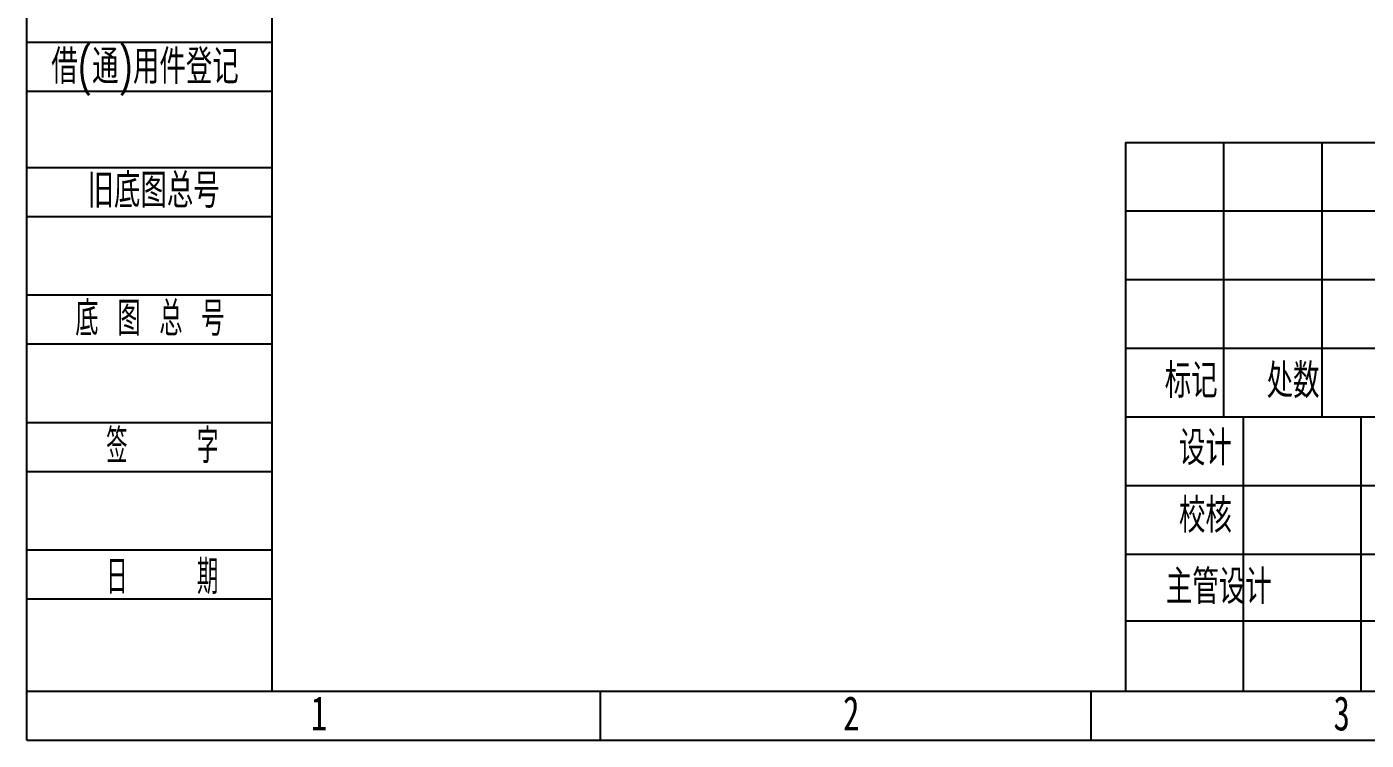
# Model space of a CAD drawing. Header units: millimetres. Extents: x 0 to 594, y 0 to 420.
# Drawn here: x 0 to 273.1, y 0 to 145.6 of the extents above; entities that cross this region are included whole.
import ezdxf

# ---------------------------------------------------------------- set-up
doc = ezdxf.new("R2010")
doc.units = ezdxf.units.MM
doc.header["$LTSCALE"] = 2
doc.layers.add('图框', color=7, linetype='Continuous')
doc.styles.add('SLDTEXTSTYLE0', font='TXT', dxfattribs={"width": 0.7, "bigfont": 'bigfont'})
doc.styles.add('SLDTEXTSTYLE1', font='TXT', dxfattribs={"width": 0.566667, "bigfont": 'bigfont'})
doc.styles.add('SLDTEXTSTYLE2', font='TXT', dxfattribs={"width": 0.614286, "bigfont": 'bigfont'})
doc.styles.add('SLDTEXTSTYLE4', font='TXT', dxfattribs={"width": 0.7})

msp = doc.modelspace()

# ---------------------------------------------------------------- linework, layer by layer
at = {"layer": '图框'}
for p, q in [((0, 0), (0, 420)), ((0, 142.441), (50, 142.441)), ((0, 132.441), (50, 132.441)), ((0, 116.86), (50, 116.86)), ((0, 106.86), (50, 106.86)), ((224, 108), (384, 108)), ((224, 94), (384, 94)), ((0, 90.86), (50, 90.86)), ((0, 80.86), (50, 80.86)), ((0, 64.86), (50, 64.86)), ((0, 54.86), (50, 54.86)), ((0, 38.86), (50, 38.86)), ((0, 28.86), (50, 28.86)), ((0, 10), (50, 10)), ((117, 0), (117, 10)), ((217, 0), (217, 10)), ((0, 0), (594, 0))]:
    msp.add_line(p, q, dxfattribs=at)
at = {"layer": '图框', "linetype": 'Continuous', "lineweight": 25}
msp.add_line((50, 10), (50, 410), dxfattribs=at)
at = {"layer": '图框', "lineweight": 25}
for p, q in [((224, 122), (224, 10)), ((224, 122), (584, 122)), ((244, 122), (244, 66)), ((264, 122), (264, 66)), ((224, 80), (384, 80)), ((224, 66), (384, 66)), ((248, 66), (248, 10)), ((272, 66), (272, 10)), ((224, 52), (384, 52)), ((224, 38), (384, 38)), ((224, 24.332), (384, 24.332)), ((50, 10), (584, 10))]:
    msp.add_line(p, q, dxfattribs=at)

# ---------------------------------------------------------------- texts
at = {"layer": '图框', "char_height": 7}
for s, insert, attachment_point, style in [('借(通)用件登记', (4.992, 140.945), 1, 'SLDTEXTSTYLE0'), ('旧底图总号', (12.388, 115.648), 1, 'SLDTEXTSTYLE0'), ('底 图 总 号', (9.894, 89.531), 1, 'SLDTEXTSTYLE2'), ('标记', (237.395, 76.834), 2, 'SLDTEXTSTYLE0'), ('处数', (258.174, 76.834), 2, 'SLDTEXTSTYLE0'), ('签    字', (27.619, 63.527), 2, 'SLDTEXTSTYLE1'), ('设计', (240.294, 63.116), 2, 'SLDTEXTSTYLE0'), ('校核', (240.294, 49.358), 2, 'SLDTEXTSTYLE0'), ('日    期', (27.619, 36.827), 2, 'SLDTEXTSTYLE1'), ('主管设计', (243.012, 34.799), 2, 'SLDTEXTSTYLE0'), ('1', (59.589, 8.995), 2, 'SLDTEXTSTYLE4'), ('2', (168.089, 8.995), 2, 'SLDTEXTSTYLE4'), ('3', (268.089, 8.995), 2, 'SLDTEXTSTYLE4')]:
    msp.add_mtext(s, dxfattribs=dict(at, insert=insert, attachment_point=attachment_point, style=style))

doc.saveas('drawing.dxf')
